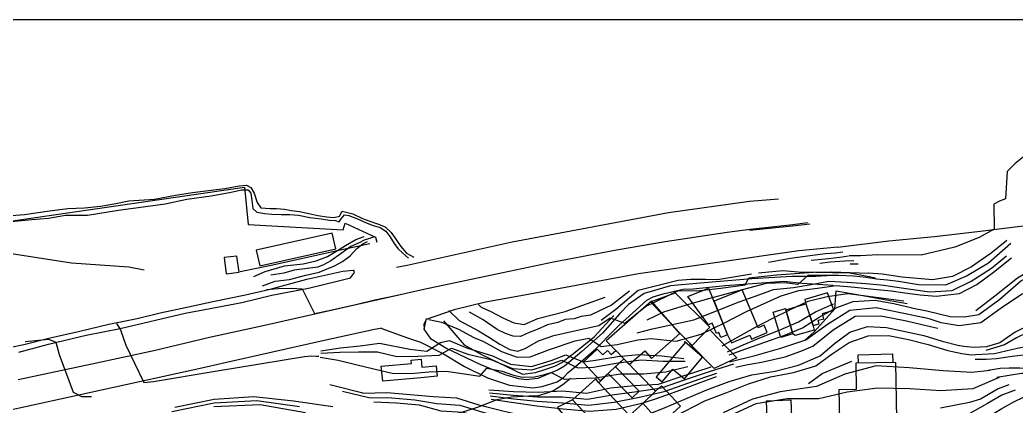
# Model space of a CAD drawing. Header units: millimetres. Extents: x 387 to 811, y 539 to 827.
# Drawn here: x 603.51 to 609.74, y 690.21 to 692.63 of the extents above; entities that cross this region are included whole.
import ezdxf

# ---------------------------------------------------------------- set-up
doc = ezdxf.new("R2010")
doc.units = ezdxf.units.MM
doc.layers.add('7', color=8, linetype='Continuous')

msp = doc.modelspace()

# ---------------------------------------------------------------- linework, layer by layer
msp.add_line((613.3963, 692.6285, 74.5159), (599.8041, 692.6285, 74.5159))
at = {"layer": '7', "extrusion": (0.029306, 0.001412, 0.999569)}
for points, elevation in [([(662.1814, -640.8319), (662.0978, -640.7861), (661.9416, -640.6989), (661.9066, -640.6385), (661.8473, -640.5324), (661.8017, -640.4318), (661.7595, -640.311), (661.7233, -640.1938), (661.6878, -640.0844), (661.6336, -639.9524), (661.5849, -639.8864), (661.5373, -639.8344), (661.3677, -639.8158), (661.3547, -639.7776), (661.3389, -639.7408), (661.1817, -639.7353), (661.1336, -639.6384), (661.0815, -639.4834), (661.041, -639.2721), (661.0572, -639.0006), (661.0566, -638.8933), (661.0584, -638.8214)], 92.124), ([(661.1159, -638.7534), (661.1412, -639.0743), (661.1542, -639.3612), (661.1747, -639.6666), (661.195, -639.9178), (661.2091, -640.1068), (661.2193, -640.2324), (661.2336, -640.4007), (661.2451, -640.5724), (661.2676, -640.7196), (661.2892, -640.8764), (661.3075, -641.0198), (661.3202, -641.1192), (661.3492, -641.2674), (661.3817, -641.3933), (661.4183, -641.526), (661.4482, -641.6481)], 92.124), ([(660.6219, -633.0707), (661.4759, -633.0435), (661.669, -635.0701), (661.435, -635.0809), (661.373, -635.6734), (661.4149, -635.6875), (661.3186, -635.8726), (661.2874, -635.8804)], 91.9675), ([(660.7161, -639.1955), (660.6917, -639.2894), (660.6505, -639.4353), (660.644, -639.523), (660.6532, -639.6148), (660.7428, -639.75), (660.8503, -639.8861), (660.9239, -640.0538), (660.969, -640.2113), (660.9962, -640.3968), (661.0133, -640.5788), (661.0308, -640.761), (661.0507, -640.9429), (661.0803, -641.1238), (661.1442, -641.3234), (661.2168, -641.5198), (661.2502, -641.7277), (661.2667, -641.8502)], 92.124), ([(660.6798, -639.5956), (660.7649, -639.719), (660.8702, -639.8663), (660.9529, -640.0235), (661.0067, -640.2093), (661.0349, -640.3772), (661.0558, -640.5534), (661.0757, -640.7298), (661.0969, -640.9063), (661.1251, -641.082), (661.1824, -641.2812), (661.2465, -641.4784), (661.2771, -641.6846), (661.2945, -641.8192)], 92.124), ([(661.2034, -641.9207), (661.1985, -641.8781), (661.1795, -641.7121), (661.1618, -641.5488), (661.1012, -641.3834), (661.051, -641.2231), (661.0075, -641.0598), (660.9816, -640.8916), (660.9557, -640.7212), (660.9274, -640.5469), (660.9048, -640.3788), (660.8738, -640.1955), (660.8331, -640.029), (660.7659, -639.8857), (660.6855, -639.755), (660.6006, -639.623), (660.5885, -639.4882), (660.6125, -639.3765), (660.6389, -639.3089), (660.6523, -639.2678)], 92.124), ([(661.0499, -642.0916), (661.047, -642.0374), (661.0392, -641.9098), (661.0279, -641.7546), (660.9978, -641.5636), (660.9512, -641.3973), (660.9037, -641.2341), (660.8588, -641.0807), (660.8067, -640.9078), (660.7568, -640.7349), (660.7093, -640.5695), (660.656, -640.4161), (660.626, -640.2532), (660.6061, -640.0874), (660.5806, -639.9453), (660.533, -639.8366), (660.4708, -639.7367), (660.4501, -639.653), (660.4482, -639.5735), (660.4586, -639.5113), (660.4667, -639.4734)], 92.124), ([(661.0259, -642.0736), (661.0178, -641.9169), (661.0027, -641.7531), (660.9777, -641.5944), (660.9201, -641.3941), (660.8686, -641.2272), (660.8259, -641.0794), (660.7823, -640.9329), (660.7307, -640.7491), (660.6829, -640.5949), (660.6282, -640.4629), (660.5884, -640.3349), (660.564, -640.1903), (660.5564, -640.0478), (660.5447, -639.977), (660.5263, -639.9135), (660.4957, -639.8425), (660.4558, -639.7654), (660.4276, -639.6478)], 92.124), ([(661.1073, -639.8107), (661.0323, -639.7086), (660.9537, -639.5823), (660.8991, -639.4609), (660.8835, -639.336), (660.9096, -639.1462), (660.9348, -639.0218), (660.945, -638.9393)], 92.124), ([(661.0878, -639.8357), (660.9709, -639.69), (660.8996, -639.553), (660.8469, -639.414), (660.857, -639.2464), (660.8838, -639.1222), (660.8948, -639.0539), (660.9056, -638.9859)], 92.124), ([(660.4044, -639.5441), (660.4055, -639.7), (660.4312, -639.8431), (660.456, -640.0125), (660.4767, -640.1785), (660.5312, -640.3399), (660.5854, -640.479), (660.6537, -640.6082), (660.7099, -640.785), (660.7588, -640.9571), (660.8064, -641.1222), (660.86, -641.2891), (660.9086, -641.4552), (660.953, -641.6175), (660.9813, -641.7894)], 92.124), ([(660.3748, -639.5781), (660.3725, -639.6471), (660.3737, -639.7115), (660.3828, -639.8101), (660.3903, -639.9158), (660.3945, -640.0495), (660.4274, -640.2165), (660.4898, -640.382), (660.5581, -640.5073), (660.6229, -640.6258), (660.6883, -640.809), (660.7491, -641.0162), (660.794, -641.1696), (660.8412, -641.3437), (660.893, -641.4957), (660.9402, -641.7096), (660.9596, -641.8256)], 92.124), ([(660.8663, -639.0302), (660.8519, -639.0963), (660.8294, -639.2117), (660.81, -639.3131), (660.8109, -639.454), (660.8643, -639.5768), (660.9398, -639.7082), (661.0126, -639.804)], 92.124), ([(660.8277, -639.0733), (660.8105, -639.1582), (660.7936, -639.2534), (660.7802, -639.352), (660.79, -639.4988), (660.8426, -639.61), (660.9143, -639.7188), (660.9969, -639.8346)], 92.124), ([(660.3024, -639.656), (660.3114, -639.7319), (660.3117, -639.7879), (660.3083, -639.8548), (660.2937, -640.0738), (660.314, -640.1918), (660.3734, -640.3414), (660.4467, -640.4675), (660.5237, -640.5876), (660.58, -640.6967), (660.6416, -640.8651), (660.7121, -641.0866), (660.7773, -641.3372), (660.8308, -641.5041), (660.871, -641.6816), (660.9066, -641.8453), (660.9397, -642.0182), (660.9273, -642.0448)], 92.124), ([(660.2562, -639.7085), (660.2734, -639.8635), (660.2639, -640.0901), (660.3029, -640.2461), (660.3648, -640.3846), (660.4472, -640.5321), (660.524, -640.6668), (660.5865, -640.7965), (660.6495, -640.9906), (660.701, -641.1557), (660.7463, -641.3338), (660.7864, -641.4717), (660.8247, -641.6325), (660.853, -641.7332), (660.8762, -641.8144), (660.889, -641.8861), (660.8883, -641.9308), (660.7795, -641.9723)], 92.124)]:
    msp.add_lwpolyline(points, dxfattribs=dict(at, elevation=elevation))
at = {"layer": '7'}
for points in [[(604.2855, 691.0633, 73.404), (604.1891, 691.0831, 73.4075), (603.8322, 691.1079, 73.4154), (603.0905, 691.223, 73.4352), (602.9968, 691.2967, 73.4325), (602.5935, 691.5784, 73.4242), (602.3547, 691.7369, 73.4204), (601.964, 692.078, 73.4302), (601.9112, 692.1896, 73.4332), (601.8874, 692.3481, 73.4355)], [(603.375, 691.4003, 73.3625), (603.5376, 691.4124, 73.3577), (603.6928, 691.4357, 73.3531), (603.8084, 691.4505, 73.3497), (603.9118, 691.4536, 73.3466), (604.0129, 691.4637, 73.3437), (604.0984, 691.4785, 73.3411), (604.1897, 691.4969, 73.3384), (604.3491, 691.5087, 73.3337), (604.4808, 691.533, 73.3299), (604.5886, 691.5493, 73.3267), (604.7047, 691.5637, 73.3232), (604.7891, 691.575, 73.3208), (604.8796, 691.5909, 73.3181), (604.9244, 691.5955, 73.3168), (604.9513, 691.581, 73.316), (604.9732, 691.545, 73.3154), (604.9916, 691.4874, 73.3149), (605.0144, 691.4529, 73.3143), (605.0738, 691.4491, 73.3126), (605.1128, 691.4491, 73.3114), (605.163, 691.4443, 73.31), (605.2058, 691.4372, 73.3087), (605.2569, 691.4303, 73.3072), (605.3154, 691.4184, 73.3055), (605.371, 691.4067, 73.3039), (605.4276, 691.3979, 73.3023), (605.4718, 691.3925, 73.301), (605.5064, 691.4005, 73.3), (605.5229, 691.4321, 73.2994), (605.5904, 691.4156, 73.2975), (605.6513, 691.3874, 73.2957), (605.6901, 691.3725, 73.2946), (605.7452, 691.3536, 73.293), (605.7928, 691.3339, 73.2917), (605.8295, 691.2994, 73.2906), (605.8622, 691.2519, 73.2897), (605.8907, 691.2113, 73.289), (605.9264, 691.1712, 73.288), (605.9707, 691.1461, 73.2867)], [(603.4557, 691.368, 73.3826), (603.5835, 691.381, 73.3788), (603.6877, 691.3886, 73.3757), (603.7939, 691.4085, 73.3726), (603.9321, 691.4075, 73.3686), (604.1241, 691.439, 73.3629), (604.4176, 691.4781, 73.3542), (604.5526, 691.5068, 73.3502), (604.7036, 691.5289, 73.3458), (604.8294, 691.5523, 73.342), (604.8946, 691.5671, 73.3401), (604.9347, 691.5659, 73.3389), (604.9517, 691.5448, 73.3385), (604.958, 691.5004, 73.3383), (604.9649, 691.4502, 73.3382), (604.9904, 691.4259, 73.3375), (605.0394, 691.4178, 73.3361), (605.084, 691.4147, 73.3348), (605.1416, 691.4123, 73.3331), (605.1952, 691.4117, 73.3315), (605.25, 691.4073, 73.3299), (605.3208, 691.3938, 73.3279), (605.3914, 691.3849, 73.3258), (605.445, 691.3758, 73.3242), (605.4819, 691.3735, 73.3232), (605.5041, 691.3667, 73.3225), (605.516, 691.3845, 73.3221), (605.5387, 691.4091, 73.3214), (605.5647, 691.4059, 73.3207), (605.6188, 691.3843, 73.3191), (605.6685, 691.3623, 73.3177), (605.7168, 691.3424, 73.3163), (605.7615, 691.3299, 73.315), (605.7953, 691.307, 73.3141), (605.8203, 691.2739, 73.3134), (605.8493, 691.2314, 73.3126), (605.8716, 691.1988, 73.312), (605.9026, 691.1704, 73.3111), (605.9389, 691.1393, 73.3101)], [(605.8627, 691.083, 73.4807), (605.8627, 691.083, 73.4807), (605.9292, 691.0944, 73.4771), (606.5855, 691.2408, 73.4373), (607.5624, 691.4254, 73.4007), (608.0705, 691.4955, 73.3736), (608.2516, 691.5103, 73.3535)], [(603.4974, 690.3795, 73.6854), (603.9588, 690.4784, 73.6383), (604.3459, 690.5626, 73.6017), (604.6929, 690.6445, 73.5717), (605.0482, 690.7228, 73.5437), (606.0335, 690.9451, 73.4727), (606.5267, 691.05, 73.4507), (606.8454, 691.1168, 73.4402), (607.2378, 691.1913, 73.4101), (607.543, 691.2431, 73.4029), (607.93, 691.301, 73.3868), (608.0748, 691.3204, 73.3834), (608.3412, 691.3495, 73.367), (608.4326, 691.3623, 73.3529)], [(608.4464, 691.3508, 73.3547), (608.3386, 691.3388, 73.1946), (608.0698, 691.3109, 73.2025)], [(604.9706, 691.0249, 73.4284), (605.042, 691.0561, 73.4263), (605.1626, 691.0902, 73.4227), (605.2789, 691.1045, 73.4192), (605.3614, 691.1223, 73.4168), (605.4312, 691.1498, 73.4147), (605.4831, 691.1813, 73.4131), (605.5449, 691.218, 73.4113), (605.6096, 691.2552, 73.4093), (605.6614, 691.2738, 73.4078)], [(605.7246, 691.2728, 73.4284), (605.6938, 691.2609, 73.4293), (605.66, 691.2517, 73.4303), (605.6296, 691.234, 73.4312), (605.5768, 691.2111, 73.4328), (605.5174, 691.1672, 73.4346), (605.452, 691.1228, 73.4366), (605.4067, 691.0963, 73.4379), (605.3706, 691.0824, 73.439), (605.2223, 691.063, 73.4434), (605.1581, 691.0456, 73.4453), (605.0777, 691.0336, 73.4477)], [(604.8846, 691.055, 73.4605), (605.0893, 691.0975, 73.467), (605.4548, 691.1795, 73.4972), (605.6967, 691.231, 73.4936)], [(605.0251, 690.966, 73.4717), (605.1045, 690.9947, 73.4694), (605.1944, 691.005, 73.4667), (605.2964, 691.0321, 73.4637), (605.38, 691.0513, 73.4612), (605.4746, 691.0916, 73.4584), (605.5259, 691.1186, 73.4569), (605.5731, 691.1539, 73.4554), (605.6151, 691.199, 73.4541), (605.6528, 691.229, 73.453), (605.6819, 691.2423, 73.4521)], [(608.6219, 691.2068, 73.3361), (608.3784, 691.1838, 73.3707), (607.3764, 691.0409, 73.4153), (606.6631, 690.9066, 73.4422), (606.4192, 690.8629, 73.2515), (606.224, 690.8152, 73.2573), (606.0491, 690.7547, 73.4687), (606.0333, 690.7259, 73.4697), (606.0349, 690.6948, 73.4809)], [(608.1893, 691.1139, 73.2217), (608.3251, 691.1389, 73.2177), (608.464, 691.1568, 73.2136), (608.5456, 691.1675, 73.2112), (608.6076, 691.173, 73.2094), (608.6532, 691.1775, 73.208)], [(608.4552, 691.1257, 73.2363), (608.5633, 691.1374, 73.2332), (608.6352, 691.1454, 73.231), (608.6896, 691.1525, 73.2294)], [(608.5092, 691.1071, 73.2572), (608.5747, 691.1162, 73.2553), (608.6666, 691.1232, 73.2526), (608.721, 691.1236, 73.251)], [(608.7485, 691.1004, 73.2726), (608.6983, 691.1017, 73.2741)], [(603.3684, 690.5654, 73.7129), (603.5335, 690.5989, 73.7006), (603.6982, 690.6413, 73.6771), (603.8833, 690.682, 73.6665), (604.0655, 690.7263, 73.6537), (604.2416, 690.7612, 73.6364), (604.3857, 690.7974, 73.6227), (604.5627, 690.834, 73.5966), (604.7251, 690.8697, 73.5821), (604.9188, 690.9105, 73.5642), (605.0736, 690.9455, 73.559), (605.3027, 691.0066, 73.5423), (605.5267, 691.0571, 73.5078), (605.5951, 691.0638, 73.5056)], [(603.5024, 690.5504, 73.6839), (603.6871, 690.6005, 73.662), (603.9237, 690.6565, 73.6382), (604.1352, 690.6982, 73.6221), (604.5418, 690.796, 73.5835), (604.6651, 690.8177, 73.5725), (604.895, 690.8617, 73.5464), (605.0845, 690.9066, 73.5289), (605.3137, 690.9514, 73.5075), (605.4999, 690.9975, 73.4921), (605.576, 691.0155, 73.4851), (605.6001, 691.0493, 73.4848), (605.5988, 691.0548, 73.4849), (605.5968, 691.0665, 73.4851)], [(608.5525, 691.0291, 73.3624), (608.4836, 691.024, 73.3649), (608.3334, 691.0251, 73.3639), (608.085, 691.0101, 73.364), (607.7623, 690.9828, 73.3758), (607.5755, 690.9661, 73.3893), (607.4762, 690.9376, 73.3925), (607.4107, 690.9185, 73.3969), (607.3134, 690.8501, 73.4151), (607.2592, 690.7929, 73.4229), (607.151, 690.6699, 73.4585), (607.0223, 690.5549, 73.4838), (606.9127, 690.4631, 73.5109), (606.8729, 690.4404, 73.5141), (606.7458, 690.3861, 73.5428), (606.6733, 690.3781, 73.5454), (606.6287, 690.3836, 73.5472), (606.5429, 690.4093, 73.551), (606.3851, 690.474, 73.5356), (606.1718, 690.5772, 73.5141), (606.0806, 690.633, 73.5052), (606.0349, 690.6948, 73.4809), (606.0511, 690.7616, 73.4727)], [(606.1909, 690.8112, 73.3929), (606.2553, 690.7497, 73.3911), (606.3763, 690.6849, 73.3877), (606.4444, 690.6435, 73.3857), (606.508, 690.6015, 73.3839), (606.5708, 690.5683, 73.3821), (606.6225, 690.5582, 73.3806), (606.668, 690.575, 73.3793), (606.7502, 690.622, 73.3768), (606.8469, 690.6548, 73.3739), (606.9758, 690.6856, 73.3701), (607.1284, 690.7189, 73.3656), (607.199, 690.7655, 73.3634), (607.2905, 690.7322, 73.3608), (607.4186, 690.837, 73.3569), (607.6263, 690.9361, 73.3507), (607.7413, 690.9353, 73.3473), (607.8898, 690.9504, 73.3429), (608.042, 690.9722, 73.3384), (608.0654, 691.0165, 73.3377), (608.2394, 691.0337, 73.3325), (608.3546, 691.0431, 73.3292), (608.4696, 691.0523, 73.3258), (608.5847, 691.0537, 73.3224), (608.7, 691.0493, 73.319), (608.8153, 691.045, 73.3156)], [(607.1434, 690.7516, 73.3821), (607.2333, 690.82, 73.4218), (607.3742, 690.9389, 73.3926), (607.6234, 691.0024, 73.3619), (607.7001, 691.0067, 73.3592), (607.7942, 691.0073, 73.356), (607.8693, 691.0057, 73.358), (608.0818, 691.0403, 73.3553), (608.0825, 691.0411, 73.3553)], [(608.8644, 691.0079, 73.3367), (608.7999, 691.0171, 73.3386), (608.7196, 691.0258, 73.3409), (608.6266, 691.0305, 73.3436), (608.435, 691.0296, 73.3492), (608.3724, 690.9744, 73.3512), (608.2912, 690.9837, 73.3535), (608.1731, 690.981, 73.357), (608.0629, 690.9519, 73.3603), (607.953, 690.9221, 73.3635), (607.8139, 690.8848, 73.3677), (607.6737, 690.8451, 73.3718), (607.5313, 690.8016, 73.3761), (607.4272, 690.7516, 73.3792)], [(608.1265, 691.0475, 73.3538), (608.2779, 691.0622, 73.3531), (608.3732, 691.0532, 73.3587), (608.6977, 691.0479, 73.3588), (608.8169, 691.0241, 73.3614), (608.8573, 691.0165, 73.3795)], [(605.05, 690.9439, 73.4935), (605.1225, 690.9499, 73.4914), (605.2062, 690.9505, 73.4889), (605.2728, 690.948, 73.4869), (605.35, 690.7925, 73.4849), (605.4412, 690.8119, 73.4822), (605.6078, 690.8502, 73.4773), (605.7268, 690.8782, 73.4737), (605.8683, 690.9084, 73.4695)], [(605.765, 690.7005, 73.4892), (605.9317, 690.6403, 73.493), (606.0123, 690.613, 73.4985), (606.1558, 690.5398, 73.5096), (606.288, 690.4612, 73.5279), (606.432, 690.3917, 73.5435), (606.5684, 690.3457, 73.551), (606.7147, 690.3276, 73.5452), (606.7744, 690.3356, 73.543), (606.8666, 690.3666, 73.5377), (606.9092, 690.3944, 73.5367), (606.936, 690.4245, 73.5341), (606.9822, 690.461, 73.5217), (607.1083, 690.5722, 73.4853), (607.2233, 690.6882, 73.4582), (607.2522, 690.7182, 73.4443), (607.428, 690.8772, 73.3978), (607.4665, 690.8966, 73.3922), (607.531, 690.9168, 73.3833), (607.6554, 690.9448, 73.3724), (607.7166, 690.9475, 73.3702), (607.92, 690.9683, 73.3629), (608.2839, 690.9944, 73.3584), (608.3995, 690.9821, 73.3607), (608.5925, 690.9699, 73.1877)], [(606.0643, 690.7564, 73.464), (606.1435, 690.7386, 73.4617), (606.2502, 690.6956, 73.4586), (606.346, 690.6425, 73.4559), (606.4061, 690.6186, 73.4542), (606.5203, 690.5553, 73.4509), (606.6164, 690.5189, 73.4482), (606.6986, 690.5219, 73.4457), (606.8204, 690.5684, 73.4421), (606.9794, 690.6228, 73.4374), (607.0656, 690.6384, 73.4348), (607.1433, 690.5861, 73.4326), (607.2432, 690.5998, 73.4297), (607.3722, 690.6278, 73.4258), (607.4548, 690.6359, 73.4234), (607.6116, 690.6203, 73.4188), (607.7681, 690.6634, 73.4142), (607.9131, 690.7345, 73.4098), (608.0556, 690.8083, 73.4056), (608.1616, 690.8561, 73.4024), (608.2676, 690.9034, 73.3992), (608.3787, 690.9369, 73.3959), (608.4952, 690.9518, 73.3925), (608.6118, 690.9671, 73.389), (608.7287, 690.958, 73.3856), (608.8456, 690.9457, 73.3822), (608.9567, 690.9344, 73.379)], [(607.3677, 690.6728, 73.4035), (607.4631, 690.6969, 73.4006), (607.7209, 690.7543, 73.393), (607.8635, 690.8096, 73.3888), (608.0042, 690.8653, 73.3845), (608.1123, 690.9042, 73.3813), (608.2202, 690.9423, 73.3781), (608.3443, 690.9565, 73.3744), (608.4543, 690.9748, 73.3712), (608.5645, 690.9954, 73.3679), (608.6808, 690.9898, 73.3645), (608.7971, 690.9803, 73.3611), (608.9112, 690.9709, 73.3578)], [(607.3189, 690.9319, 73.3148), (607.208, 690.8447, 73.3182), (607.1321, 690.8105, 73.3204), (607.0767, 690.7819, 73.3221), (607.017, 690.7747, 73.3239), (606.9734, 690.7602, 73.3252), (606.9168, 690.7546, 73.3268), (606.8712, 690.7377, 73.3282), (606.8068, 690.7225, 73.3301), (606.7415, 690.6938, 73.3321), (606.6929, 690.6733, 73.3335), (606.6373, 690.6489, 73.3352), (606.5929, 690.6509, 73.3365), (606.5441, 690.667, 73.3379), (606.4929, 690.6925, 73.3394), (606.4044, 690.7528, 73.3419), (606.3193, 690.8003, 73.3443)], [(606.3754, 690.8491, 73.2753), (606.392, 690.8327, 73.2748), (606.4525, 690.8057, 73.2731), (606.5272, 690.7664, 73.2709), (606.5959, 690.7347, 73.269), (606.6604, 690.7247, 73.2671), (606.7464, 690.7622, 73.2645), (606.9173, 690.8048, 73.2594), (607.1677, 690.8946, 73.252)], [(607.8982, 690.5904, 73.4554), (607.9996, 690.6474, 73.4523), (608.1067, 690.7076, 73.4491), (608.2166, 690.763, 73.4458), (608.3263, 690.8188, 73.4425), (608.4374, 690.8697, 73.4391), (608.5556, 690.8983, 73.4356), (608.6845, 690.9185, 73.4318), (608.7824, 690.9049, 73.429), (608.9393, 690.8852, 73.4244), (609.0351, 690.8728, 73.4216)], [(608.4105, 690.6226, 73.592), (608.474, 690.6782, 73.5898), (608.603, 690.8213, 73.5656), (608.6109, 690.9344, 73.4512), (608.7659, 690.9071, 73.4458), (608.9713, 690.8693, 73.439), (609.0546, 690.8551, 73.4357)], [(607.9331, 690.554, 73.4993), (608.0304, 690.5968, 73.4963), (608.1453, 690.6452, 73.4929), (608.2612, 690.6913, 73.4894), (608.3757, 690.7412, 73.486), (608.4831, 690.8035, 73.4828), (608.5954, 690.8533, 73.4794)], [(607.9418, 690.5348, 73.5215), (608.0461, 690.5715, 73.5184), (608.1646, 690.6141, 73.5148), (608.2839, 690.6554, 73.5113), (608.4002, 690.7024, 73.5078), (608.5062, 690.7704, 73.5046), (608.6151, 690.8309, 73.5013), (608.7169, 690.8671, 73.4983), (608.8545, 690.8753, 73.4942), (608.9711, 690.8548, 73.4908), (609.0874, 690.8289, 73.4875)], [(607.9439, 690.4903, 73.5663), (608.1046, 690.5299, 73.5616), (608.2646, 690.5759, 73.5568), (608.4223, 690.6282, 73.5521), (608.5565, 690.7262, 73.548), (608.6971, 690.8132, 73.5438), (608.8616, 690.8299, 73.5389), (609.0246, 690.7979, 73.5342), (609.164, 690.7688, 73.5302)], [(606.1568, 690.7474, 73.4945), (606.2868, 690.5977, 73.5322), (606.3985, 690.5354, 73.5463), (606.6498, 690.4139, 73.5642), (606.7322, 690.4236, 73.5591), (606.7899, 690.4418, 73.5504), (606.8527, 690.4627, 73.5394), (606.8969, 690.4876, 73.5335), (606.9805, 690.5507, 73.5173), (607.0991, 690.6475, 73.4866), (607.2221, 690.7805, 73.4401)], [(607.984, 690.4564, 73.6101), (608.0491, 690.471, 73.6081), (608.145, 690.4889, 73.6053), (608.2282, 690.5084, 73.6028), (608.2927, 690.5212, 73.6009), (608.3916, 690.5566, 73.598), (608.466, 690.5888, 73.5958), (608.5921, 690.6914, 73.5919), (608.7294, 690.7765, 73.5878), (608.8908, 690.7794, 73.583), (609.0505, 690.7479, 73.5784), (609.2092, 690.7105, 73.5738), (609.2481, 690.7011, 73.5727)], [(605.7685, 690.7012, 73.4786), (605.7513, 690.6978, 73.4791), (605.7247, 690.6932, 73.4801), (605.555, 690.6553, 73.4948), (605.4019, 690.6231, 73.5137), (604.7725, 690.4796, 73.5709), (604.6453, 690.4509, 73.5911), (603.3924, 690.1754, 73.7058)], [(604.1133, 690.73, 73.611), (604.1374, 690.6903, 73.6103), (604.1711, 690.5943, 73.6095), (604.2828, 690.3621, 73.6065), (604.3428, 690.3687, 73.6048), (604.7174, 690.4307, 73.5937), (605.2888, 690.5247, 73.5768), (605.3344, 690.5292, 73.5755), (605.3614, 690.5272, 73.5747), (605.3782, 690.5262, 73.5742)], [(607.0945, 690.0969, 73.704), (607.2437, 690.1089, 73.6996), (607.3885, 690.1439, 73.6953), (607.5273, 690.1994, 73.6911), (607.6653, 690.2573, 73.687), (607.8033, 690.3152, 73.6829), (607.9435, 690.3684, 73.6787), (608.0844, 690.4089, 73.6745), (608.2308, 690.4325, 73.6702), (608.3757, 690.4691, 73.6659), (608.5106, 690.529, 73.6618), (608.6014, 690.6063, 73.6591), (608.6972, 690.6771, 73.6562), (608.8076, 690.7121, 73.6529), (608.9259, 690.7044, 73.6494), (609.0431, 690.681, 73.646), (609.1595, 690.6546, 73.6426), (609.2742, 690.6207, 73.6393), (609.3815, 690.5934, 73.6362)], [(607.1052, 690.0037, 73.7487), (607.2502, 690.0266, 73.7444), (607.393, 690.061, 73.7401), (607.5299, 690.1126, 73.7361), (607.6604, 690.1797, 73.7321), (607.791, 690.2468, 73.7282), (607.9282, 690.2999, 73.7241), (608.0627, 690.3534, 73.7201), (608.201, 690.3966, 73.716), (608.345, 690.425, 73.7117), (608.4842, 690.4663, 73.7076), (608.5872, 690.5412, 73.7045), (608.6934, 690.6116, 73.7012), (608.8116, 690.6541, 73.6977), (608.9381, 690.656, 73.694), (609.0634, 690.6302, 73.6904), (609.1874, 690.5989, 73.6868), (609.3098, 690.5625, 73.6832), (609.3982, 690.5428, 73.6807), (609.4564, 690.5347, 73.679)], [(607.8216, 690.691, 73.6298), (607.9913, 690.5154, 73.6289), (607.8484, 690.4492, 73.6367), (607.6952, 690.605, 73.6527), (607.6952, 690.605, 73.6527)], [(603.5419, 690.6177, 73.6503), (603.6879, 690.633, 73.646), (603.7325, 690.6131, 73.6448), (603.7545, 690.5364, 73.6442), (603.8409, 690.3017, 73.642), (603.8927, 690.273, 73.6405), (603.9566, 690.2736, 73.6387)], [(605.3891, 690.5457, 73.5514), (605.5081, 690.5522, 73.5479), (605.6264, 690.5523, 73.5444), (605.7449, 690.5533, 73.541), (605.8642, 690.524, 73.5375), (605.9943, 690.5261, 73.5337), (606.1289, 690.533, 73.5297), (606.2071, 690.5754, 73.5274), (606.3082, 690.5387, 73.5245), (606.4519, 690.5049, 73.5203), (606.5877, 690.4497, 73.5164), (606.7081, 690.4404, 73.5129), (606.8386, 690.4798, 73.509), (606.8957, 690.5013, 73.5073), (606.9957, 690.453, 73.5044), (607.0948, 690.4578, 73.5015), (607.2362, 690.482, 73.4973), (607.3897, 690.5038, 73.4928), (607.5295, 690.4948, 73.4887), (607.6681, 690.4953, 73.4847)], [(605.3908, 690.5588, 73.5289), (605.5128, 690.5773, 73.5253), (605.6348, 690.5918, 73.5217), (605.7568, 690.6067, 73.5181), (605.9456, 690.5693, 73.5126), (606.0523, 690.5573, 73.5095), (606.1375, 690.6107, 73.5069), (606.1916, 690.6239, 73.5053), (606.3064, 690.576, 73.502), (606.4637, 690.528, 73.4975), (606.5755, 690.4764, 73.4943), (606.7062, 690.4619, 73.4905), (606.8298, 690.4989, 73.4868), (606.9211, 690.5355, 73.4841), (607.0295, 690.4914, 73.481), (607.1064, 690.5002, 73.4787), (607.2471, 690.5231, 73.4745), (607.3776, 690.5374, 73.4707), (607.5207, 690.5278, 73.4665), (607.6598, 690.5125, 73.4625)], [(605.3857, 690.5197, 73.5964), (605.4986, 690.5018, 73.5931), (605.6097, 690.4734, 73.5899), (605.7213, 690.4464, 73.5867), (605.8356, 690.4203, 73.5834), (605.9528, 690.4168, 73.5799), (606.0642, 690.4289, 73.5767), (606.1737, 690.4317, 73.5734), (606.289, 690.4166, 73.5701), (606.3845, 690.4007, 73.5673), (606.4284, 690.4522, 73.5659), (606.5234, 690.4318, 73.5632), (606.5887, 690.4087, 73.5613), (606.6496, 690.394, 73.5595), (606.726, 690.3965, 73.5573), (606.7883, 690.4108, 73.5555), (606.8293, 690.4232, 73.5542), (606.9101, 690.3821, 73.5519), (606.9859, 690.3872, 73.5497), (607.1063, 690.3908, 73.5462), (607.2611, 690.4154, 73.5416), (607.4074, 690.4158, 73.5373), (607.5474, 690.429, 73.5332), (607.6844, 690.4608, 73.5291)], [(608.7516, 690.4816, 73.8177), (608.7493, 690.5338, 73.818), (608.9643, 690.5403, 73.8038), (608.9655, 690.4881, 73.8036)], [(606.7449, 690.2726, 73.6242), (606.9016, 690.2725, 73.6196), (607.0567, 690.2574, 73.6151), (607.2118, 690.2834, 73.6105), (607.3657, 690.3055, 73.606), (607.519, 690.3283, 73.6015), (607.6689, 690.3806, 73.597), (607.8195, 690.4308, 73.5925), (607.9711, 690.4779, 73.588)], [(606.7476, 690.3008, 73.6017), (606.9001, 690.3104, 73.5972), (607.0503, 690.295, 73.5928), (607.1998, 690.3276, 73.5884), (607.3503, 690.342, 73.5839), (607.5017, 690.3511, 73.5795), (607.648, 690.4008, 73.5751), (607.7347, 690.4276, 73.5726), (607.8305, 690.4586, 73.5697)], [(609.5753, 690.4374, 73.7429), (609.4606, 690.4247, 73.7463), (609.2811, 690.4336, 73.7516), (609.0677, 690.4525, 73.7578), (608.8617, 690.4648, 73.7638), (608.6666, 690.4141, 73.7696), (608.4877, 690.3361, 73.775), (608.2614, 690.3022, 73.7817), (608.0881, 690.2577, 73.7868), (607.9054, 690.1718, 73.7923)], [(608.4382, 690.3549, 73.7943), (608.5247, 690.4175, 73.7915), (608.7093, 690.4947, 73.7855)], [(606.9504, 690.3874, 73.6189), (606.9024, 690.3473, 73.6294), (606.8437, 690.3103, 73.665), (606.802, 690.2939, 73.6753), (606.7512, 690.2789, 73.6837), (606.6926, 690.2763, 73.7103), (606.5811, 690.2691, 73.7435), (606.4894, 690.2534, 73.789), (606.3667, 690.206, 73.8066), (606.2698, 690.1731, 73.8144), (606.1343, 690.1244, 73.9378), (605.7371, 689.9978, 73.9891), (605.7145, 689.9922, 74.008), (605.7071, 689.988, 74.0194), (605.6863, 689.9672, 74.0694)], [(606.7393, 690.2161, 73.6693), (606.9041, 690.1963, 73.6645), (607.0699, 690.1821, 73.6597), (607.2357, 690.1947, 73.6548), (607.3964, 690.2327, 73.6501), (607.4814, 690.26, 73.6475), (607.6172, 690.3073, 73.6435), (607.7504, 690.3566, 73.6395), (607.8627, 690.3982, 73.6362)], [(606.742, 690.2443, 73.6468), (606.9028, 690.2344, 73.6421), (607.0635, 690.2198, 73.6374), (607.2237, 690.239, 73.6327), (607.3811, 690.2692, 73.628), (607.5364, 690.3055, 73.6234), (607.6898, 690.3603, 73.6188), (607.7899, 690.3942, 73.6159), (607.8655, 690.4202, 73.6136)], [(609.6306, 690.3937, 73.7638), (609.4655, 690.3224, 73.7688), (609.2667, 690.31, 73.7746), (609.0714, 690.3214, 73.7803), (608.8704, 690.3252, 73.7862), (608.6795, 690.3003, 73.7918), (608.5022, 690.2601, 73.7971), (608.3045, 690.2589, 73.8029), (608.1087, 690.229, 73.8087), (607.9249, 690.1432, 73.8142)], [(605.447, 690.3485, 73.7519), (605.6444, 690.2987, 73.7462), (605.6573, 690.2957, 73.7458), (605.8028, 690.2989, 73.7416), (605.9488, 690.2872, 73.7373), (606.0923, 690.2737, 73.7331), (606.2375, 690.2653, 73.7289), (606.3773, 690.2214, 73.7248), (606.5186, 690.1857, 73.7207), (606.6616, 690.1536, 73.7166), (606.8042, 690.1218, 73.7125), (606.949, 690.1004, 73.7082), (607.0945, 690.0969, 73.704)], [(609.6909, 690.3466, 73.7846), (609.6233, 690.321, 73.7866), (609.5136, 690.2574, 73.7899), (609.4459, 690.2365, 73.7919), (609.2648, 690.2019, 73.7973)], [(605.4659, 690.2098, 73.8637), (605.219, 690.2447, 73.8709), (604.9713, 690.2728, 73.8782), (604.7229, 690.2555, 73.8855), (604.4781, 690.2062, 73.8927)], [(605.526, 690.3073, 73.7721), (605.6894, 690.2683, 73.7674), (605.6922, 690.2678, 73.7673), (605.833, 690.2667, 73.7632), (605.9771, 690.254, 73.759), (606.1156, 690.2295, 73.7549), (606.2585, 690.2204, 73.7507), (606.3961, 690.1777, 73.7468), (606.5347, 690.1387, 73.7428), (606.6744, 690.1026, 73.7387), (606.8142, 690.0665, 73.7347), (606.9569, 690.0454, 73.7305), (607.0998, 690.0504, 73.7263)], [(606.4404, 690.3166, 73.6107), (606.5939, 690.3049, 73.6062), (606.7476, 690.3008, 73.6017)], [(606.445, 690.2973, 73.633), (606.5948, 690.2821, 73.6286), (606.7449, 690.2726, 73.6242)], [(606.4495, 690.2776, 73.6553), (606.5959, 690.2596, 73.6511), (606.742, 690.2443, 73.6468)], [(609.2968, 690.0042, 73.8639), (609.3458, 690.0274, 73.8624), (609.4417, 690.0848, 73.8595), (609.5515, 690.1397, 73.8562), (609.6471, 690.1986, 73.8534), (609.7218, 690.2416, 73.8511), (609.7861, 690.2719, 73.8492)], [(609.7309, 690.314, 73.8059), (609.6468, 690.2831, 73.8084), (609.5573, 690.2304, 73.8111), (609.429, 690.1563, 73.8149)], [(605.2568, 690.2087, 73.8923), (604.9906, 690.2472, 73.9001), (604.7222, 690.2329, 73.908), (604.4584, 690.1777, 73.9158)], [(605.2944, 690.1728, 73.9137), (605.0098, 690.2217, 73.922), (604.7215, 690.2103, 73.9304)], [(605.7214, 690.2411, 73.7889), (605.8634, 690.2347, 73.7847), (606.0055, 690.221, 73.7806), (606.1391, 690.1852, 73.7767), (606.2794, 690.1756, 73.7726), (606.4149, 690.134, 73.7687), (606.551, 690.0919, 73.7648), (606.6876, 690.0516, 73.7608), (606.8241, 690.0115, 73.7569), (606.9646, 689.9902, 73.7528), (607.1052, 690.0037, 73.7487)], [(606.4541, 690.258, 73.6777), (606.5968, 690.2368, 73.6735), (606.7393, 690.2161, 73.6693)]]:
    msp.add_polyline3d(points, dxfattribs=at)
for points in [[(605.4833, 691.1976, 73.4708), (605.4605, 691.2953, 73.4399), (604.986, 691.1889, 73.4535), (605.0083, 691.0912, 73.4667)], [(604.7988, 691.0416, 73.4738), (604.8784, 691.0516, 73.471), (604.8649, 691.1521, 73.4419), (604.7857, 691.1423, 73.4559)], [(607.9316, 690.6604, 73.4354), (607.8909, 690.6438, 73.4366), (607.8783, 690.6743, 73.4354), (607.8632, 690.6681, 73.4359), (607.837, 690.7329, 73.4381), (607.8129, 690.7231, 73.4388), (607.6841, 690.8992, 73.4179), (607.8127, 690.9513, 73.4248), (607.9314, 690.6602, 73.4354)], [(607.8225, 690.7068, 73.6347), (607.7108, 690.5934, 73.6383), (607.6346, 690.6701, 73.5547), (607.4505, 690.8664, 73.6478), (607.6047, 690.9218, 73.6428)], [(608.0248, 690.9418, 73.5629), (608.0202, 690.9396, 73.5765), (607.8495, 690.8694, 73.5771), (607.9305, 690.6627, 73.4355), (607.9563, 690.6103, 73.5436), (608.0714, 690.6579, 73.5401), (608.0817, 690.6328, 73.5437), (608.1811, 690.6739, 73.5407), (608.1622, 690.7195, 73.5423), (608.1231, 690.7034, 73.548)], [(608.4154, 690.88, 73.5311), (608.4223, 690.8535, 73.5372), (608.4673, 690.7176, 73.5372), (608.5054, 690.7279, 73.5361), (608.4991, 690.7507, 73.5367), (608.5349, 690.7605, 73.5356), (608.5259, 690.7934, 73.5365), (608.5969, 690.8128, 73.5344), (608.5571, 690.9212, 73.1888)], [(607.1743, 690.6219, 73.5578), (607.2337, 690.5613, 73.66), (607.2847, 690.5094, 73.6639), (607.3168, 690.4735, 73.5834), (607.4156, 690.5601, 73.5653), (607.457, 690.5125, 73.5584), (607.6348, 690.6682, 73.5547), (607.4578, 690.8701, 73.5628)], [(608.2169, 690.8014, 73.5462), (608.2945, 690.8249, 73.5437), (608.2963, 690.8162, 73.5412), (608.3403, 690.6658, 73.539), (608.265, 690.6432, 73.5414)], [(608.2961, 690.8167, 73.5412), (608.4225, 690.8533, 73.5372), (608.4684, 690.7141, 73.5372), (608.4736, 690.6891, 73.5411), (608.3543, 690.6544, 73.5449), (608.3401, 690.666, 73.5457)], [(607.4862, 690.3972, 73.6562), (607.5231, 690.3659, 73.6545), (607.5907, 690.4455, 73.6683), (607.6629, 690.3849, 73.6788), (607.7759, 690.5192, 73.6715), (607.6628, 690.6188, 73.6453), (607.6693, 690.6144, 73.6451)], [(607.1384, 690.3728, 73.6467), (607.03, 690.4894, 73.6373), (607.1181, 690.5709, 73.6353), (607.1519, 690.5347, 73.6447), (607.1813, 690.5619, 73.644), (607.2054, 690.5361, 73.6516), (607.2332, 690.5617, 73.66), (607.2849, 690.5092, 73.6572), (607.2847, 690.5094, 73.6639), (607.1376, 690.3736, 73.6467)], [(607.4821, 690.3077, 73.7269), (607.4037, 690.2308, 73.8094), (607.3197, 690.1555, 73.7437), (607.1272, 690.36, 73.7098), (607.1872, 690.4188, 73.6972), (607.3369, 690.2651, 73.7112), (607.38, 690.3071, 73.7081), (607.2319, 690.4589, 73.6831), (607.2851, 690.5101, 73.6998)], [(605.7768, 690.3697, 73.6242), (605.7675, 690.4633, 73.6064), (605.9559, 690.4807, 73.5993), (605.954, 690.5013, 73.5995), (606.0167, 690.5069, 73.5975), (606.0211, 690.4567, 73.5961), (606.1111, 690.4649, 73.5932), (606.1171, 690.4015, 73.6007), (606.0141, 690.3915, 73.6291)], [(608.99, 690.1318, 73.9604), (608.9843, 690.4867, 73.9653), (608.7346, 690.4826, 73.9632), (608.7374, 690.317, 73.9692), (608.6289, 690.3151, 73.971), (608.6318, 690.1261, 73.9674)], [(607.3026, 689.8922, 73.9259), (607.3947, 689.9713, 73.8858), (607.3434, 690.0256, 73.8886), (607.396, 690.0763, 73.8964), (607.3197, 690.1555, 73.7437), (607.1259, 690.3613, 73.7099), (607.1082, 690.3838, 73.8097), (606.9636, 690.2535, 73.7926), (607.3039, 689.8906, 73.9259)], [(607.4037, 690.2308, 73.8094), (607.4828, 690.3072, 73.7268), (607.5205, 690.3397, 73.8134), (607.6374, 690.2133, 73.8158), (607.5177, 690.1037, 73.8273), (607.4028, 690.2318, 73.8094)], [(606.9639, 690.2535, 73.8016), (606.8681, 690.205, 73.809), (607.0769, 689.9611, 73.8974), (607.1068, 689.9298, 73.9094), (607.1908, 689.9848, 73.9158), (607.2055, 689.9963, 73.9068)], [(608.3311, 690.2518, 74.026), (608.1741, 690.2457, 74.0318), (608.1823, 690.0369, 74.0368), (608.3392, 690.043, 74.0263)]]:
    msp.add_polyline3d(points, close=True, dxfattribs=at)

doc.saveas('drawing.dxf')
